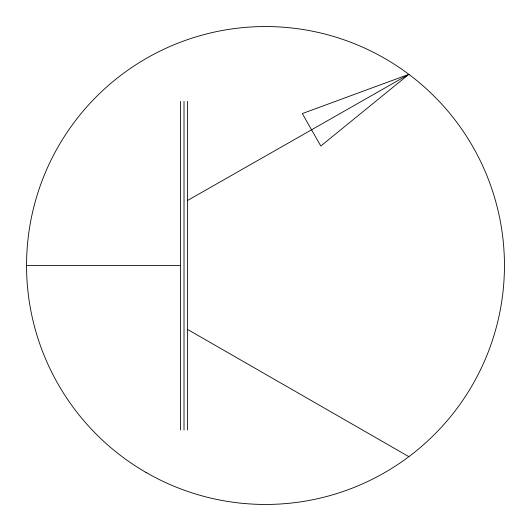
<?xml version="1.0" encoding="UTF-8"?>
<svg xmlns="http://www.w3.org/2000/svg" width="531" height="531" viewBox="0 0 531 531"><rect width="100%" height="100%" fill="white"/><g stroke="black" fill="none" stroke-linecap="round" stroke-linejoin="round"><path stroke-width="0.8" d="M408.87 74.34L320.804 146.018L302.312 113.581L408.87 74.34L187.523 200.492M26.55 265.5L180.52 265.5M187.523 329.412L408.87 456.66M187.523 101.375L187.523 430.01M184.018 101.375L184.018 430.01M180.52 101.375L180.52 430.01M146.025 472.437A238.95 238.95 0 0 0 504.45 265.5A238.95 238.95 0 0 0 146.025 58.563A238.95 238.95 0 0 0 146.025 472.437"/></g></svg>
